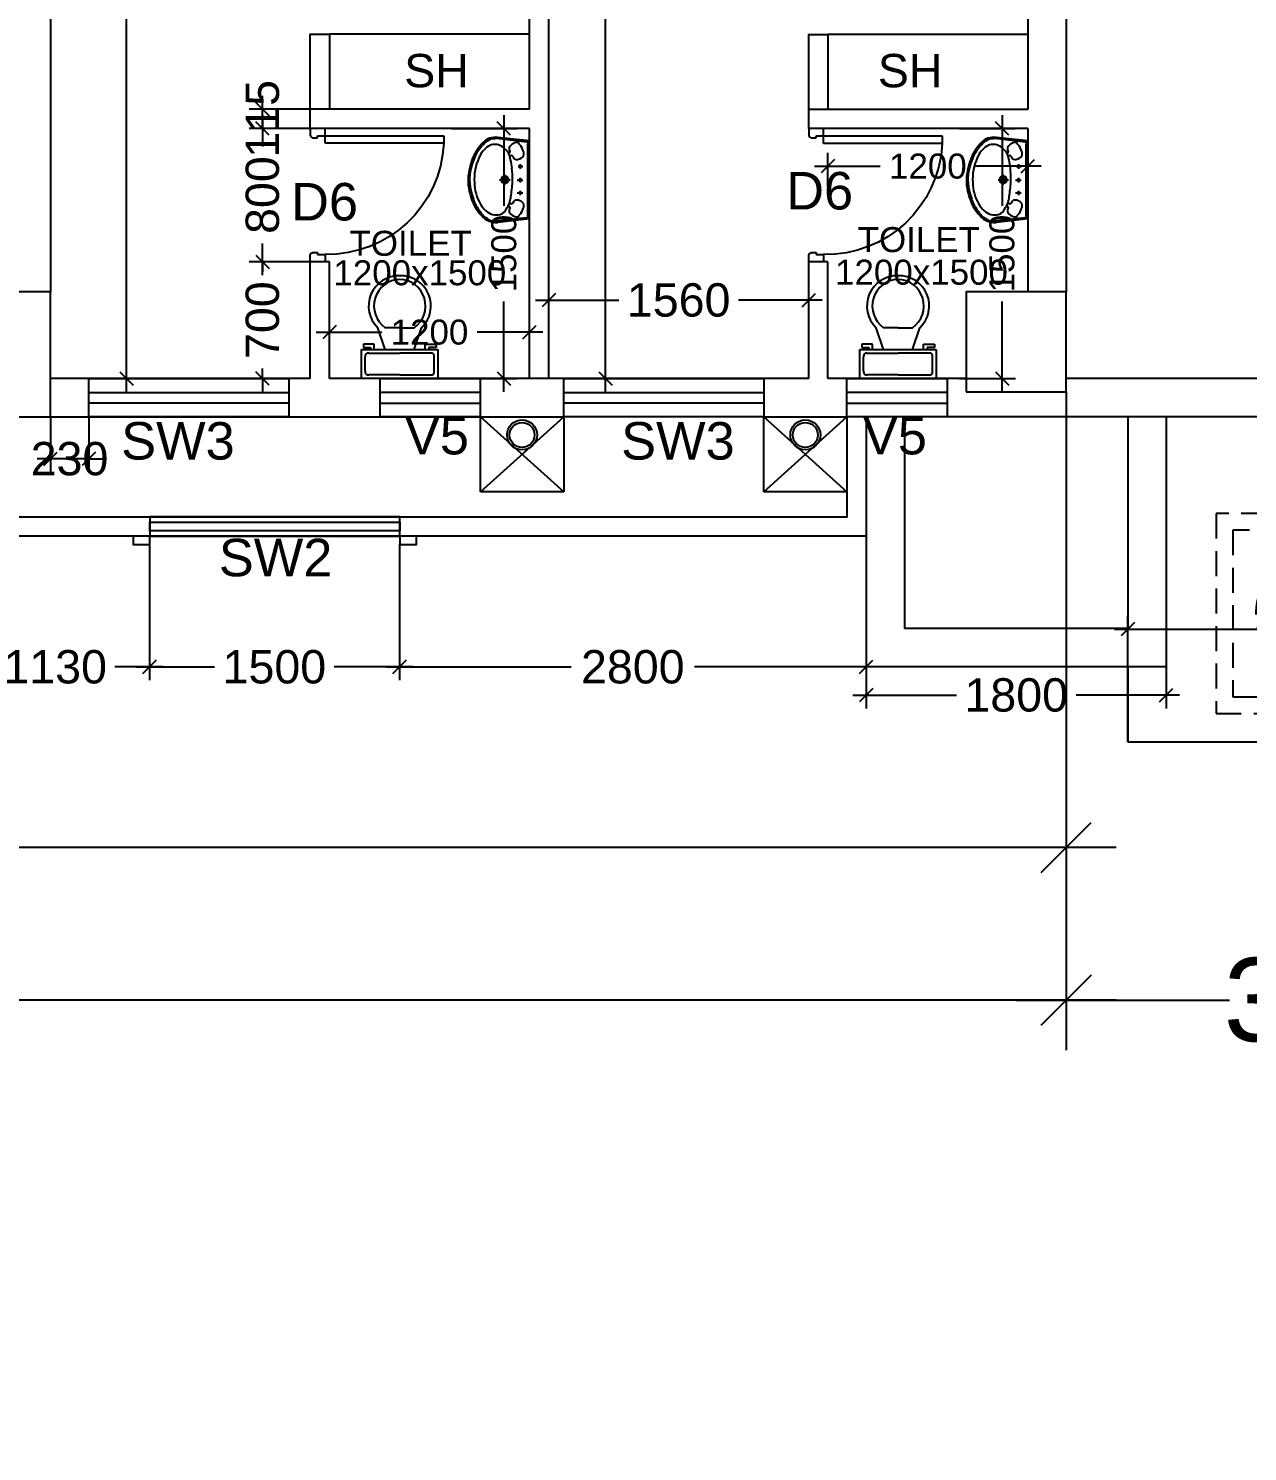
# Model space of a CAD drawing. Extents: x 7897917 to 8423973, y -6487334 to -6173396.
# Drawn here: x 7953609 to 7960922, y -6461081 to -6452543 of the extents above; entities that cross this region are included whole.
import ezdxf
from ezdxf.enums import TextEntityAlignment as Align

# ---------------------------------------------------------------- set-up
doc = ezdxf.new("R2010")
doc.units = 0
doc.header["$LTSCALE"] = 600
doc.header["$MEASUREMENT"] = 0
doc.header["$PDMODE"] = 35
doc.linetypes.add('HIDDEN', pattern=[0.375, 0.25, -0.125])
doc.layers.get('0').update_dxf_attribs({"linetype": 'CONTINUOUS'})
doc.layers.get('Defpoints').update_dxf_attribs({"linetype": 'CONTINUOUS'})
for name, color, linetype in [('chajja', 7, 'CONTINUOUS'), ('DIM', 8, 'CONTINUOUS'), ('DIM-TEXT', 8, 'CONTINUOUS'), ('DOOR', 32, 'CONTINUOUS'), ('Duct', 8, 'CONTINUOUS'), ('Ele Proje.', 7, 'CONTINUOUS'), ('Ele. Proj', 7, 'CONTINUOUS'), ('joinery', 7, 'CONTINUOUS'), ('LA-column', 3, 'CONTINUOUS'), ('PIPE', 140, 'CONTINUOUS'), ('Room Dim', 1, 'CONTINUOUS'), ('Shleves', 7, 'CONTINUOUS'), ('TEXT', 6, 'CONTINUOUS'), ('Toi-Euip', 8, 'CONTINUOUS'), ('toi-fix', 46, 'CONTINUOUS'), ('Walls', 7, 'CONTINUOUS'), ('WIN', 151, 'CONTINUOUS'), ('Working Dim', 5, 'CONTINUOUS')]:
    doc.layers.add(name, color=color, linetype=linetype)
doc.styles.add('ari', font='arial.ttf')
doc.styles.add('ARIAL', font='arial.ttf')
doc.styles.add('RT', font='romant.shx')
doc.styles.get("Standard").update_dxf_attribs({"font": 'romans.shx'})
doc.dimstyles.new('int. dim', dxfattribs={"dimtxt": 450, "dimasz": 80, "dimexe": 80, "dimexo": 0, "dimgap": 70, "dimtad": 0, "dimdec": 0, "dimzin": 12, "dimdsep": 46, "dimtxsty": 'ari', "dimblk": 'OBLIQUE', "dimcen": 2, "dimdle": 80, "dimclrd": 256, "dimclre": 256, "dimclrt": 6, "dimadec": 0, "dimazin": 0, "dimtfac": 1, "dimtdec": 0, "dimtix": 1, "dimtmove": 2, "dimatfit": 3, "dimfxl": 1, "dimtolj": 1, "dimtzin": 0, "dimlwd": -1, "dimlwe": -1, "dimarcsym": 0})
doc.dimstyles.new('STANDARD$0', dxfattribs={"dimscale": 0, "dimtxt": 150, "dimasz": 125, "dimexe": 0.75, "dimexo": 1, "dimgap": 25, "dimtad": 1, "dimdec": 0, "dimdsep": 46, "dimtxsty": 'Standard', "dimblk1": 'DOT', "dimblk2": 'DOT', "dimsah": 1, "dimcen": 2.5, "dimclrd": 1, "dimclre": 1, "dimclrt": 3, "dimadec": 0, "dimazin": 0, "dimtfac": 1, "dimtdec": 0, "dimtmove": 0, "dimatfit": 3, "dimldrblk": 'DOT', "dimfxl": 1, "dimtolj": 1, "dimtzin": 0, "dimarcsym": 0})
doc.dimstyles.new('TEXT', dxfattribs={"dimscale": 0, "dimtxt": 600, "dimasz": 300, "dimexe": 300, "dimexo": 30, "dimgap": 50, "dimtad": 0, "dimdec": 0, "dimzin": 0, "dimdsep": 46, "dimtxsty": 'RT', "dimblk": 'OBLIQUE', "dimcen": 0.09, "dimdle": 300, "dimclrd": 256, "dimclre": 256, "dimclrt": 170, "dimadec": 0, "dimazin": 0, "dimtfac": 1, "dimtdec": 0, "dimtofl": 0, "dimtmove": 2, "dimatfit": 3, "dimfxl": 1, "dimfrac": 2, "dimtolj": 1, "dimtzin": 0, "dimlwd": -1, "dimlwe": -1, "dimarcsym": 0})

# ---------------------------------------------------------------- blocks, each defined once
blk = doc.blocks.new('1000')
at = {"layer": 'DOOR'}
for p, q in [((0, -100), (0, 0)), ((0, 0), (49.7, 0)), ((49.7, 0), (49.7, -2.2)), ((63.2, -49.5), (49.7, -49.5)), ((49.7, -49.5), (49.7, -100)), ((63.2, -13.5), (61, -13.5)), ((63.2, -13.5), (63.2, -49.5)), ((836.8, -13.5), (836.8, -49.5)), ((836.8, -13.5), (839, -13.5)), ((836.8, -49.5), (850.3, -49.5)), ((850.3, 0), (850.3, -2.2)), ((900, 0), (850.3, 0)), ((850.3, -49.5), (850.3, -100)), ((900, -100), (900, 0)), ((49.7, -100), (0, -100)), ((49.7, -100), (49.7, -900.6)), ((100.2, -100), (49.7, -100)), ((100.2, -900.6), (100.2, -100)), ((850.3, -100), (900, -100)), ((49.7, -900.6), (100.2, -900.6))]:
    blk.add_line(p, q, dxfattribs=at)
for centre, major_axis, start_param, end_param in [((49.7, -13.5), (-7.95, 7.95), 3.926991, 5.497787), ((850.3, -13.5), (7.95, 7.95), 0.785398, 2.356194)]:
    blk.add_ellipse(centre, major_axis=major_axis, ratio=1, start_param=start_param, end_param=end_param, dxfattribs=at)
at = {"layer": 'DOOR', "color": 145}
blk.add_ellipse((64.3, -115.3), major_axis=(-519.7, 589.8), ratio=1, start_param=2.464943, end_param=4.009476, dxfattribs=at)
blk = doc.blocks.new('_Oblique')
at = {"color": 0, "linetype": 'ByBlock', "lineweight": -2}
blk.add_line((-0.5, -0.5), (0.5, 0.5), dxfattribs=at)
blk = doc.blocks.new('*D511')
at = {"layer": 'Defpoints', "color": 0, "transparency": 16777216}
for p in [(7958404.2, -6453370.1), (7958404.2, -6453493.7, 13.3), (7959604, -6453532.5, 13.5)]:
    blk.add_point(p, dxfattribs=at)
at = {"layer": 'Working Dim', "transparency": 16777216}
for p, q in [((7958404.2, -6453493.7), (7958404.2, -6453290.1)), ((7959604, -6453532.5), (7959604, -6453290.1)), ((7958324.2, -6453370.1), (7958717.4, -6453370.1)), ((7959684, -6453370.1), (7959290.7, -6453370.1))]:
    blk.add_line(p, q, dxfattribs=at)
at = {"layer": 'Working Dim', "transparency": 16777216, "xscale": 80, "yscale": 80, "zscale": 80, "rotation": 180}
blk.add_blockref('_Oblique', (7958404.2, -6453370.1), dxfattribs=at)
at = {"layer": 'Working Dim', "transparency": 16777216, "xscale": 80, "yscale": 80, "zscale": 80}
blk.add_blockref('_Oblique', (7959604, -6453370.1), dxfattribs=at)
at = {"layer": 'Working Dim', "color": 6, "transparency": 16777216, "insert": (7959004.1, -6453370.1), "char_height": 150, "attachment_point": 5, "style": 'ari'}
blk.add_mtext('\\A1;1200', dxfattribs=at)
blk = doc.blocks.new('*D512')
at = {"layer": 'Defpoints', "color": 0, "transparency": 16777216}
for p in [(7959194.8, -6453144, 13.3), (7959449, -6453144), (7959194.8, -6454643.8, 19.5)]:
    blk.add_point(p, dxfattribs=at)
at = {"layer": 'Working Dim', "transparency": 16777216}
for p, q in [((7959194.8, -6453144), (7959529, -6453144)), ((7959449, -6453064), (7959449, -6453607.3)), ((7959449, -6454723.8), (7959449, -6454180.6)), ((7959194.8, -6454643.8), (7959529, -6454643.8))]:
    blk.add_line(p, q, dxfattribs=at)
at = {"layer": 'Working Dim', "transparency": 16777216, "xscale": 80, "yscale": 80, "zscale": 80}
for p, rotation in [((7959449, -6453144), 90), ((7959449, -6454643.8), 270)]:
    blk.add_blockref('_Oblique', p, dxfattribs=dict(at, rotation=rotation))
at = {"layer": 'Working Dim', "color": 6, "transparency": 16777216, "insert": (7959449, -6453893.9), "char_height": 150, "attachment_point": 5, "rotation": 90, "style": 'ari'}
blk.add_mtext('\\A1;1500', dxfattribs=at)
blk = doc.blocks.new('*D513')
at = {"layer": 'Defpoints', "color": 0, "transparency": 16777216}
for p in [(7956729.5, -6454173.5), (7956729.5, -6454461.3, 13.3), (7958289.2, -6454523.4, 13.3)]:
    blk.add_point(p, dxfattribs=at)
at = {"layer": 'Working Dim', "transparency": 16777216}
for p, q in [((7956729.5, -6454461.3), (7956729.5, -6454093.5)), ((7958289.2, -6454523.4), (7958289.2, -6454093.5)), ((7956649.5, -6454173.5), (7957150.5, -6454173.5)), ((7958369.2, -6454173.5), (7957868.2, -6454173.5))]:
    blk.add_line(p, q, dxfattribs=at)
at = {"layer": 'Working Dim', "transparency": 16777216, "xscale": 80, "yscale": 80, "zscale": 80, "rotation": 180}
blk.add_blockref('_Oblique', (7956729.5, -6454173.5), dxfattribs=at)
at = {"layer": 'Working Dim', "transparency": 16777216, "xscale": 80, "yscale": 80, "zscale": 80}
blk.add_blockref('_Oblique', (7958289.2, -6454173.5), dxfattribs=at)
at = {"layer": 'Working Dim', "color": 6, "transparency": 16777216, "insert": (7957509.3, -6454173.5), "char_height": 200, "attachment_point": 5, "style": 'ari'}
blk.add_mtext('\\A1;1560', dxfattribs=at)
blk = doc.blocks.new('*D514')
at = {"layer": 'Defpoints', "color": 0, "transparency": 16777216}
for p in [(7955414.5, -6454366), (7955414.5, -6454539.2, 13.3), (7956614.5, -6454539.2, 13.3)]:
    blk.add_point(p, dxfattribs=at)
at = {"layer": 'Working Dim', "transparency": 16777216}
for p, q in [((7955414.5, -6454539.2), (7955414.5, -6454286)), ((7956614.5, -6454539.2), (7956614.5, -6454286)), ((7955334.5, -6454366), (7955727.8, -6454366)), ((7956694.5, -6454366), (7956301.1, -6454366))]:
    blk.add_line(p, q, dxfattribs=at)
at = {"layer": 'Working Dim', "transparency": 16777216, "xscale": 80, "yscale": 80, "zscale": 80, "rotation": 180}
blk.add_blockref('_Oblique', (7955414.5, -6454366), dxfattribs=at)
at = {"layer": 'Working Dim', "transparency": 16777216, "xscale": 80, "yscale": 80, "zscale": 80}
blk.add_blockref('_Oblique', (7956614.5, -6454366), dxfattribs=at)
at = {"layer": 'Working Dim', "color": 6, "transparency": 16777216, "insert": (7956014.5, -6454366), "char_height": 150, "attachment_point": 5, "style": 'ari'}
blk.add_mtext('\\A1;1200', dxfattribs=at)
blk = doc.blocks.new('*D515')
at = {"layer": 'Defpoints', "color": 0, "transparency": 16777216}
for p in [(7956145.7, -6453144, 13.3), (7956461, -6453144), (7956188.1, -6454643.9, 5.1)]:
    blk.add_point(p, dxfattribs=at)
at = {"layer": 'Working Dim', "transparency": 16777216}
for p, q in [((7956145.7, -6453144), (7956541, -6453144)), ((7956461, -6453064), (7956461, -6453607.3)), ((7956461, -6454723.9), (7956461, -6454180.6)), ((7956188.1, -6454643.9), (7956541, -6454643.9))]:
    blk.add_line(p, q, dxfattribs=at)
at = {"layer": 'Working Dim', "transparency": 16777216, "xscale": 80, "yscale": 80, "zscale": 80}
for p, rotation in [((7956461, -6453144), 90), ((7956461, -6454643.9), 270)]:
    blk.add_blockref('_Oblique', p, dxfattribs=dict(at, rotation=rotation))
at = {"layer": 'Working Dim', "color": 6, "transparency": 16777216, "insert": (7956461, -6453894), "char_height": 150, "attachment_point": 5, "rotation": 90, "style": 'ari'}
blk.add_mtext('\\A1;1500', dxfattribs=at)
blk = doc.blocks.new('*D518')
at = {"layer": 'Defpoints', "color": 0, "transparency": 16777216}
for p in [(7957404.4, -6449123.8, 13.3), (7957069.6, -6454643.9), (7957404.4, -6454643.9, 13.3)]:
    blk.add_point(p, dxfattribs=at)
at = {"layer": 'Working Dim', "transparency": 16777216}
for p, q in [((7957069.6, -6449043.8), (7957069.6, -6451515.6)), ((7957404.4, -6449123.8), (7956989.6, -6449123.8)), ((7957069.6, -6454723.9), (7957069.6, -6452252.2)), ((7957404.4, -6454643.9), (7956989.6, -6454643.9))]:
    blk.add_line(p, q, dxfattribs=at)
at = {"layer": 'Working Dim', "transparency": 16777216, "xscale": 80, "yscale": 80, "zscale": 80}
for p, rotation in [((7957069.6, -6449123.8), 90), ((7957069.6, -6454643.9), 270)]:
    blk.add_blockref('_Oblique', p, dxfattribs=dict(at, rotation=rotation))
at = {"layer": 'Working Dim', "color": 6, "transparency": 16777216, "insert": (7957069.6, -6451883.9), "char_height": 200, "attachment_point": 5, "rotation": 90, "style": 'ari'}
blk.add_mtext('\\A1;5520', dxfattribs=at)
blk = doc.blocks.new('*D519')
at = {"layer": 'Defpoints', "color": 0, "transparency": 16777216}
for p in [(7954196.4, -6449123.8), (7955038.7, -6449123.8, 13.3), (7954451.6, -6454643.9, 16.1)]:
    blk.add_point(p, dxfattribs=at)
at = {"layer": 'Working Dim', "transparency": 16777216}
for p, q in [((7954196.4, -6449043.8), (7954196.4, -6451515.6)), ((7955038.7, -6449123.8), (7954116.4, -6449123.8)), ((7954196.4, -6454723.9), (7954196.4, -6452252.2)), ((7954451.6, -6454643.9), (7954116.4, -6454643.9))]:
    blk.add_line(p, q, dxfattribs=at)
at = {"layer": 'Working Dim', "transparency": 16777216, "xscale": 80, "yscale": 80, "zscale": 80}
for p, rotation in [((7954196.4, -6449123.8), 90), ((7954196.4, -6454643.9), 270)]:
    blk.add_blockref('_Oblique', p, dxfattribs=dict(at, rotation=rotation))
at = {"layer": 'Working Dim', "color": 6, "transparency": 16777216, "insert": (7954196.4, -6451883.9), "char_height": 200, "attachment_point": 5, "rotation": 90, "style": 'ari'}
blk.add_mtext('\\A1;5520', dxfattribs=at)
blk = doc.blocks.new('*D987')
at = {"layer": 'Defpoints', "color": 0, "transparency": 16777216}
for p in [(7955012.9, -6453943), (7955299.5, -6453943), (7955299.5, -6454643.9)]:
    blk.add_point(p, dxfattribs=at)
at = {"layer": 'Working Dim', "transparency": 16777216}
for p, q in [((7955012.9, -6453943), (7955012.9, -6453863)), ((7955299.5, -6453943), (7954932.9, -6453943)), ((7955012.9, -6453943), (7955012.9, -6454003.7)), ((7955012.9, -6454643.9), (7955012.9, -6454583.2)), ((7955299.5, -6454643.9), (7954932.9, -6454643.9)), ((7955012.9, -6454643.9), (7955012.9, -6454723.9))]:
    blk.add_line(p, q, dxfattribs=at)
at = {"layer": 'Working Dim', "transparency": 16777216, "xscale": 80, "yscale": 80, "zscale": 80}
for p, rotation in [((7955012.9, -6453943), 270), ((7955012.9, -6454643.9), 90)]:
    blk.add_blockref('_Oblique', p, dxfattribs=dict(at, rotation=rotation))
at = {"layer": 'Working Dim', "color": 6, "transparency": 16777216, "insert": (7955012.9, -6454293.4), "char_height": 200, "attachment_point": 5, "rotation": 90, "style": 'ari'}
blk.add_mtext('\\A1;700', dxfattribs=at)
blk = doc.blocks.new('*D988')
at = {"layer": 'Defpoints', "color": 0, "transparency": 16777216}
for p in [(7955012.9, -6453143), (7955299.5, -6453143), (7955299.5, -6453943)]:
    blk.add_point(p, dxfattribs=at)
at = {"layer": 'Working Dim', "transparency": 16777216}
for p, q in [((7955299.5, -6453143), (7954932.9, -6453143)), ((7955012.9, -6453063), (7955012.9, -6453252.3)), ((7955012.9, -6454023), (7955012.9, -6453833.7)), ((7955299.5, -6453943), (7954932.9, -6453943))]:
    blk.add_line(p, q, dxfattribs=at)
at = {"layer": 'Working Dim', "transparency": 16777216, "xscale": 80, "yscale": 80, "zscale": 80}
for p, rotation in [((7955012.9, -6453143), 90), ((7955012.9, -6453943), 270)]:
    blk.add_blockref('_Oblique', p, dxfattribs=dict(at, rotation=rotation))
at = {"layer": 'Working Dim', "color": 6, "transparency": 16777216, "insert": (7955012.9, -6453543), "char_height": 200, "attachment_point": 5, "rotation": 90, "style": 'ari'}
blk.add_mtext('\\A1;800', dxfattribs=at)
blk = doc.blocks.new('*D989')
at = {"layer": 'Defpoints', "color": 0, "transparency": 16777216}
for p in [(7955012.9, -6453028), (7955299.5, -6453028), (7955299.5, -6453143)]:
    blk.add_point(p, dxfattribs=at)
at = {"layer": 'Working Dim', "transparency": 16777216}
for p, q in [((7955012.9, -6453028), (7955012.9, -6452948)), ((7955299.5, -6453028), (7954932.9, -6453028)), ((7955012.9, -6453143), (7955012.9, -6453028)), ((7955299.5, -6453143), (7954932.9, -6453143)), ((7955012.9, -6453143), (7955012.9, -6453223))]:
    blk.add_line(p, q, dxfattribs=at)
at = {"layer": 'Working Dim', "transparency": 16777216, "xscale": 80, "yscale": 80, "zscale": 80}
for p, rotation in [((7955012.9, -6453028), 270), ((7955012.9, -6453143), 90)]:
    blk.add_blockref('_Oblique', p, dxfattribs=dict(at, rotation=rotation))
at = {"layer": 'Working Dim', "color": 6, "transparency": 16777216, "insert": (7955012.9, -6453085.5), "char_height": 200, "attachment_point": 5, "rotation": 90, "style": 'ari'}
blk.add_mtext('\\A1;115', dxfattribs=at)
blk = doc.blocks.new('A$C70ED7303')
at = {"layer": 'toi-fix', "color": 8}
for p, q in [((0, 0), (229, 0)), ((229, 0), (229, -174.4)), ((-229, 0), (0, 0)), ((-229, -174.4), (-229, 0)), ((-207.2, -43.6), (-207.2, -130.8)), ((0, -21.8), (-185.4, -21.8)), ((0, -21.8), (185.4, -21.8)), ((207.2, -43.6), (207.2, -130.8)), ((-185.4, -152.6), (0, -152.6)), ((185.4, -152.6), (0, -152.6)), ((229, -174.4), (-229, -174.4)), ((-218.1, -207.2), (-218.1, -185.4)), ((-218.1, -185.4), (-174.4, -185.4)), ((-152.6, -207.2), (-218.1, -207.2)), ((-174.4, -185.4), (-174.4, -174.4)), ((-152.6, -174.4), (-152.6, -207.2)), ((-87.2, -174.4), (-130.8, -305.3)), ((87.2, -174.4), (130.8, -305.3)), ((152.6, -174.4), (152.6, -207.2)), ((152.6, -207.2), (218.1, -207.2)), ((174.4, -185.4), (174.4, -174.4)), ((218.1, -185.4), (174.4, -185.4)), ((218.1, -207.2), (218.1, -185.4)), ((0, -305.3), (-87.2, -305.3)), ((0, -305.3), (87.2, -305.3))]:
    blk.add_line(p, q, dxfattribs=at)
for centre, major_axis, start_param, end_param in [((-188.1, -40.9), (13.6, -13.6), 2.214297, 4.068888), ((188.1, -40.9), (13.6, -13.6), 0.643501, 2.498091), ((-188.1, -133.6), (-13.6, -13.6), 5.35589, 7.21048), ((188.1, -133.6), (-13.6, -13.6), 0.643501, 2.498091), ((-6.6, -436.2), (-127.6, -127.6), 4.686239, 7.105146), ((4.7, -435.5), (-112.7, -112.7), 4.541602, 7.039318), ((6.6, -436.2), (55.8, -171.6), -0.351019, 2.067888), ((-4.7, -435.5), (-112.7, -112.7), 0.814663, 3.31238)]:
    blk.add_ellipse(centre, major_axis=major_axis, ratio=1, start_param=start_param, end_param=end_param, dxfattribs=at)
blk = doc.blocks.new('A$C5FEC0201')
at = {"layer": 'Toi-Euip'}
for p, q in [((0, 473.4), (184.7, 494.1)), ((0, 465.4), (191.4, 486.9)), ((0, 473.4), (0, 20.9)), ((9.6, 458.3), (9.6, 40.4)), ((54.4, 310.5), (54.4, 336.7)), ((71.9, 322.5), (39.4, 322.5)), ((54.4, 235.7), (54.4, 261.9)), ((143.3, 276.5), (143.3, 216.2)), ((71.9, 247.8), (39.4, 247.8)), ((66.7, 168.5), (39.4, 168.5)), ((54.4, 156.4), (54.4, 182.7)), ((173.4, 246.3), (112, 246.3)), ((0, 28.9), (191.4, 7.5)), ((0, 20.9), (184.7, 0.2))]:
    blk.add_line(p, q, dxfattribs=at)
for centre, radius in [((54.4, 322.5), 6.43), ((54.4, 247.8), 6.43), ((143.3, 246.3), 21.6), ((143.3, 246.3), 15.5), ((143.3, 246.3), 10.9), ((54.4, 168.5), 6.43)]:
    blk.add_circle(centre, radius, dxfattribs=at)
for centre, radius, start, end in [((-14.6, 453.5), 24.7, 11.14513, 53.7785), ((155, 371.1), 126.1, 140.59825, 160.41359), ((76, 441.8), 20.7, 62.49081, 153.19095), ((67.6, 406.2), 56.9, 34.96691, 71.64959), ((120.5, 410.1), 8.6, 136.04031, 216.10739), ((100.5, 427.5), 17.9, 320.46419, 39.5358), ((202.8, 375.4), 80.1, 113.69295, 156.38132), ((191.3, 356.4), 94.7, 75.58544, 102.65463), ((194.8, 411.5), 83.2, 73.23918, 96.99591), ((198.4, 409.1), 78.1, 56.79114, 95.14021), ((173.3, 329.2), 126, 27.7975, 70.69461), ((197.4, 387.4), 106, 42.34, 78.55208), ((181.9, 366.5), 123.1, 31.84149, 61.21457), ((66.3, 262.6), 287, 13.68007, 43.11994), ((134.7, 300.9), 200.3, 16.98939, 40.68541), ((66.2, 397.4), 34, 151.91921, 201.35614), ((74.8, 413.3), 49.2, 215.0585, 257.19296), ((72.7, 395.9), 31.9, 253.96544, 299.92088), ((114.3, 360.7), 26.8, 118.27151, 163.61398), ((898.2, 212.6), 800.7, 171.22276, 177.52001), ((106.8, 377.5), 8.55, 353.15264, 127.30389), ((273.3, 323.1), 166.8, 149.59023, 175.97193), ((121.5, 408.7), 8.72, 204.51045, 300.32874), ((72.7, 260.2), 247.5, 0.51874, 31.0564), ((45.2, 246.8), 302.7, 336.19508, 21.84971), ((23.3, 242.5), 297.5, 335.41071, 3.84539), ((82.7, 251), 274.2, 347.13905, 16.85156), ((830.4, 250.4), 732.1, 180.24313, 185.54823), ((397.3, 201.4), 296.4, 184.2321, 193.82674), ((59.7, 235.8), 293.9, 316.38455, 351.02297), ((66.2, 94.9), 34, 158.64386, 208.08079), ((74.8, 79), 49.2, 102.80704, 144.9415), ((72.7, 96.3), 31.9, 60.07912, 106.03456), ((114.3, 131.5), 26.8, 196.38602, 241.72849), ((106.5, 113.4), 7.39, 228.29837, 348.68026), ((218.2, 145.9), 109.8, 188.02022, 245.02213), ((120.5, 82.1), 8.6, 143.89261, 223.95969), ((120.7, 84.3), 7.73, 75.15228, 157.93068), ((164.1, 170.3), 139.7, 301.86033, 338.31323), ((67.5, 229.2), 275.4, 316.21733, 337.66735), ((-16.1, 41), 25.7, 308.74871, 358.57964), ((155, 121.1), 126.1, 199.58641, 219.40175), ((76, 50.4), 20.7, 206.80905, 297.50919), ((67.6, 86), 56.9, 288.35041, 325.03309), ((100.5, 64.8), 17.9, 320.4642, 39.53581), ((199.8, 111.6), 70.9, 246.77794, 302.40806), ((197.9, 98.8), 99.5, 262.39424, 318.61688), ((196, 101.8), 94.4, 267.2238, 318.08952)]:
    blk.add_arc(centre, radius, start, end, dxfattribs=at)
blk = doc.blocks.new('*D1319')
at = {"layer": 'Defpoints', "color": 0, "linetype": 'Continuous', "transparency": 16777216}
for p in [(7959834, -6454723.9, -11.9), (7918774, -6454873.9, -14.1), (7959834, -6457457.8)]:
    blk.add_point(p, dxfattribs=at)
at = {"layer": 'DIM-TEXT', "transparency": 16777216}
for p, q in [((7959834, -6454723.9), (7959834, -6457757.8)), ((7918774, -6454873.9), (7918774, -6457757.8)), ((7918474, -6457457.8), (7932858.8, -6457457.8)), ((7960134, -6457457.8), (7945749.2, -6457457.8))]:
    blk.add_line(p, q, dxfattribs=at)
at = {"layer": 'DIM-TEXT', "linetype": 'Continuous', "transparency": 16777216, "xscale": 300, "yscale": 300, "zscale": 300, "rotation": 180}
blk.add_blockref('_Oblique', (7918774, -6457457.8), dxfattribs=at)
at = {"layer": 'DIM-TEXT', "linetype": 'Continuous', "transparency": 16777216, "xscale": 300, "yscale": 300, "zscale": 300}
blk.add_blockref('_Oblique', (7959834, -6457457.8), dxfattribs=at)
at = {"layer": 'DIM-TEXT', "color": 170, "linetype": 'Continuous', "transparency": 16777216, "insert": (7939304, -6457457.8), "char_height": 750, "attachment_point": 5, "style": 'ari'}
blk.add_mtext("\\A1;{\\H1.067x;O.T.COMPLEX ( 6 OT 's )}", dxfattribs=at)
blk = doc.blocks.new('*D1320')
at = {"layer": 'Defpoints', "color": 0, "transparency": 16777216}
for p in [(7959834, -6454723.9, 5.1), (7918773.8, -6454873.9), (7918773.8, -6458373.3)]:
    blk.add_point(p, dxfattribs=at)
at = {"layer": 'Ele. Proj', "color": 8, "transparency": 16777216}
for p, q in [((7959834, -6454723.9), (7959834, -6458673.3)), ((7918773.8, -6454873.9), (7918773.8, -6458673.3)), ((7918473.8, -6458373.3), (7937596, -6458373.3)), ((7960134, -6458373.3), (7941011.9, -6458373.3))]:
    blk.add_line(p, q, dxfattribs=at)
at = {"layer": 'Ele. Proj', "color": 8, "transparency": 16777216, "xscale": 300, "yscale": 300, "zscale": 300, "rotation": 180}
blk.add_blockref('_Oblique', (7918773.8, -6458373.3), dxfattribs=at)
at = {"layer": 'Ele. Proj', "color": 8, "transparency": 16777216, "xscale": 300, "yscale": 300, "zscale": 300}
blk.add_blockref('_Oblique', (7959834, -6458373.3), dxfattribs=at)
at = {"layer": 'Ele. Proj', "color": 7, "transparency": 16777216, "insert": (7939303.9, -6458373.3), "char_height": 750, "attachment_point": 5, "style": 'ari'}
blk.add_mtext('\\A1;41.06m', dxfattribs=at)
blk = doc.blocks.new('*D1321')
at = {"layer": 'Defpoints', "color": 0, "transparency": 16777216}
for p in [(7959834.1, -6456520, -32), (7963664, -6456871, -7.6), (7963664, -6458373.3)]:
    blk.add_point(p, dxfattribs=at)
at = {"layer": 'DIM', "color": 8, "transparency": 16777216}
for p, q in [((7959834.1, -6456520), (7959834.1, -6458673.3)), ((7963664, -6456871), (7963664, -6458673.3)), ((7959534.1, -6458373.3), (7960814.6, -6458373.3)), ((7963964, -6458373.3), (7962683.6, -6458373.3))]:
    blk.add_line(p, q, dxfattribs=at)
at = {"layer": 'DIM', "color": 8, "transparency": 16777216, "xscale": 300, "yscale": 300, "zscale": 300, "rotation": 180}
blk.add_blockref('_Oblique', (7959834.1, -6458373.3), dxfattribs=at)
at = {"layer": 'DIM', "color": 8, "transparency": 16777216, "xscale": 300, "yscale": 300, "zscale": 300}
blk.add_blockref('_Oblique', (7963664, -6458373.3), dxfattribs=at)
at = {"layer": 'DIM', "color": 7, "transparency": 16777216, "insert": (7961749.1, -6458373.3), "char_height": 500, "attachment_point": 5, "style": 'ari'}
blk.add_mtext('\\A1;3.83m', dxfattribs=at)
blk = doc.blocks.new('*D1329')
at = {"layer": 'Defpoints', "color": 0, "transparency": 16777216}
for p in [(7953740, -6454873.9, 2.3), (7953970, -6454873.9), (7953740, -6455125.5)]:
    blk.add_point(p, dxfattribs=at)
at = {"layer": 'Working Dim', "transparency": 16777216}
for p, q in [((7953740, -6454873.9), (7953740, -6455205.5)), ((7953970, -6454873.9), (7953970, -6455205.5)), ((7953740, -6455125.5), (7953660, -6455125.5)), ((7953970, -6455125.5), (7953740, -6455125.5)), ((7953970, -6455125.5), (7954050, -6455125.5))]:
    blk.add_line(p, q, dxfattribs=at)
at = {"layer": 'Working Dim', "transparency": 16777216, "xscale": 80, "yscale": 80, "zscale": 80}
blk.add_blockref('_Oblique', (7953740, -6455125.5), dxfattribs=at)
at = {"layer": 'Working Dim', "transparency": 16777216, "xscale": 80, "yscale": 80, "zscale": 80, "rotation": 180}
blk.add_blockref('_Oblique', (7953970, -6455125.5), dxfattribs=at)
at = {"layer": 'Working Dim', "color": 6, "transparency": 16777216, "insert": (7953855, -6455125.5), "char_height": 200, "attachment_point": 5, "style": 'ari'}
blk.add_mtext('\\A1;230', dxfattribs=at)
blk = doc.blocks.new('A$C760F7CC1')
at = {"layer": 'Working Dim', "color": 8, "linetype": 'HIDDEN'}
for points in [[(0, 1200), (0, 0), (1200, 0), (1200, 1200)], [(100, 1100), (100, 100), (1100, 100), (1100, 1100)]]:
    blk.add_lwpolyline(points, close=True, dxfattribs=at)
blk.add_circle((600, 600), 360, dxfattribs=at)
at = {"layer": 'Working Dim', "color": 3, "linetype": 'Continuous'}
blk.add_circle((600, 600), 300, dxfattribs=at)
blk = doc.blocks.new('*D1336')
at = {"layer": 'Defpoints', "color": 0, "transparency": 16777216}
for p in [(7997384.1, -6456146.9), (7960203.9, -6456823.7, -23.6), (7997384.1, -6456823.7, -23.6)]:
    blk.add_point(p, dxfattribs=at)
at = {"layer": 'Working Dim', "transparency": 16777216}
for p, q in [((7960203.9, -6456823.7), (7960203.9, -6456066.9)), ((7997384.1, -6456823.7), (7997384.1, -6456066.9)), ((7960123.9, -6456146.9), (7978348.1, -6456146.9)), ((7997464.1, -6456146.9), (7979240, -6456146.9))]:
    blk.add_line(p, q, dxfattribs=at)
at = {"layer": 'Working Dim', "transparency": 16777216, "xscale": 80, "yscale": 80, "zscale": 80, "rotation": 180}
blk.add_blockref('_Oblique', (7960203.9, -6456146.9), dxfattribs=at)
at = {"layer": 'Working Dim', "transparency": 16777216, "xscale": 80, "yscale": 80, "zscale": 80}
blk.add_blockref('_Oblique', (7997384.1, -6456146.9), dxfattribs=at)
at = {"layer": 'Working Dim', "color": 6, "transparency": 16777216, "insert": (7978794, -6456146.9), "char_height": 200, "attachment_point": 5, "style": 'ari'}
blk.add_mtext('\\A1;37180', dxfattribs=at)
blk = doc.blocks.new('*D1337')
at = {"layer": 'Defpoints', "color": 0, "transparency": 16777216}
for p in [(7958634.3, -6456373.9, -9.7), (7960434.2, -6456373.9, -18.9), (7958634.3, -6456543.2)]:
    blk.add_point(p, dxfattribs=at)
at = {"layer": 'Working Dim', "transparency": 16777216}
for p, q in [((7958634.3, -6456373.9), (7958634.3, -6456623.2)), ((7960434.2, -6456373.9), (7960434.2, -6456623.2)), ((7958554.3, -6456543.2), (7959175.3, -6456543.2)), ((7960514.2, -6456543.2), (7959893.1, -6456543.2))]:
    blk.add_line(p, q, dxfattribs=at)
at = {"layer": 'Working Dim', "transparency": 16777216, "xscale": 80, "yscale": 80, "zscale": 80, "rotation": 180}
blk.add_blockref('_Oblique', (7958634.3, -6456543.2), dxfattribs=at)
at = {"layer": 'Working Dim', "transparency": 16777216, "xscale": 80, "yscale": 80, "zscale": 80}
blk.add_blockref('_Oblique', (7960434.2, -6456543.2), dxfattribs=at)
at = {"layer": 'Working Dim', "color": 6, "transparency": 16777216, "insert": (7959534.2, -6456543.2), "char_height": 200, "attachment_point": 5, "style": 'ari'}
blk.add_mtext('\\A1;1800', dxfattribs=at)
blk = doc.blocks.new('*D1338')
at = {"layer": 'Defpoints', "color": 0, "transparency": 16777216}
for p in [(7955834, -6455638.8, 32.3), (7955834, -6456374.3), (7958634.3, -6456373.9, -9.7)]:
    blk.add_point(p, dxfattribs=at)
at = {"layer": 'Working Dim', "transparency": 16777216}
for p, q in [((7955834, -6455638.8), (7955834, -6456454.3)), ((7955754, -6456374.3), (7956864.1, -6456374.3)), ((7958714.3, -6456374.3), (7957604.1, -6456374.3)), ((7958634.3, -6456373.9), (7958634.3, -6456454.3))]:
    blk.add_line(p, q, dxfattribs=at)
at = {"layer": 'Working Dim', "transparency": 16777216, "xscale": 80, "yscale": 80, "zscale": 80, "rotation": 180}
blk.add_blockref('_Oblique', (7955834, -6456374.3), dxfattribs=at)
at = {"layer": 'Working Dim', "transparency": 16777216, "xscale": 80, "yscale": 80, "zscale": 80}
blk.add_blockref('_Oblique', (7958634.3, -6456374.3), dxfattribs=at)
at = {"layer": 'Working Dim', "color": 6, "transparency": 16777216, "insert": (7957234.1, -6456374.3), "char_height": 200, "attachment_point": 5, "style": 'ari'}
blk.add_mtext('\\A1;2800', dxfattribs=at)
blk = doc.blocks.new('*D1339')
at = {"layer": 'Defpoints', "color": 0, "transparency": 16777216}
for p in [(7954334, -6455638.8, 32.3), (7955834, -6455638.8, 32.3), (7954334, -6456374.3)]:
    blk.add_point(p, dxfattribs=at)
at = {"layer": 'Working Dim', "transparency": 16777216}
for p, q in [((7954334, -6455638.8), (7954334, -6456454.3)), ((7955834, -6455638.8), (7955834, -6456454.3)), ((7954254, -6456374.3), (7954725.1, -6456374.3)), ((7955914, -6456374.3), (7955442.9, -6456374.3))]:
    blk.add_line(p, q, dxfattribs=at)
at = {"layer": 'Working Dim', "transparency": 16777216, "xscale": 80, "yscale": 80, "zscale": 80, "rotation": 180}
blk.add_blockref('_Oblique', (7954334, -6456374.3), dxfattribs=at)
at = {"layer": 'Working Dim', "transparency": 16777216, "xscale": 80, "yscale": 80, "zscale": 80}
blk.add_blockref('_Oblique', (7955834, -6456374.3), dxfattribs=at)
at = {"layer": 'Working Dim', "color": 6, "transparency": 16777216, "insert": (7955084, -6456374.3), "char_height": 200, "attachment_point": 5, "style": 'ari'}
blk.add_mtext('\\A1;1500', dxfattribs=at)
blk = doc.blocks.new('*D1340')
at = {"layer": 'Defpoints', "color": 0, "transparency": 16777216}
for p in [(7953203.8, -6455638.8, 32.3), (7954334, -6455638.8, 32.3), (7953203.8, -6456374.3)]:
    blk.add_point(p, dxfattribs=at)
at = {"layer": 'Working Dim', "transparency": 16777216}
for p, q in [((7953203.8, -6455638.8), (7953203.8, -6456454.3)), ((7954334, -6455638.8), (7954334, -6456454.3)), ((7953123.8, -6456374.3), (7953410, -6456374.3)), ((7954414, -6456374.3), (7954127.8, -6456374.3))]:
    blk.add_line(p, q, dxfattribs=at)
at = {"layer": 'Working Dim', "transparency": 16777216, "xscale": 80, "yscale": 80, "zscale": 80, "rotation": 180}
blk.add_blockref('_Oblique', (7953203.8, -6456374.3), dxfattribs=at)
at = {"layer": 'Working Dim', "transparency": 16777216, "xscale": 80, "yscale": 80, "zscale": 80}
blk.add_blockref('_Oblique', (7954334, -6456374.3), dxfattribs=at)
at = {"layer": 'Working Dim', "color": 6, "transparency": 16777216, "insert": (7953768.9, -6456374.3), "char_height": 200, "attachment_point": 5, "style": 'ari'}
blk.add_mtext('\\A1;1130', dxfattribs=at)
blk = doc.blocks.new('*D1485')
at = {"layer": 'Defpoints', "color": 0, "linetype": 'Continuous', "transparency": 16777216}
for p in [(7959833.7, -6454723.9, -11.9), (7918773.6, -6454873.9, -14.1), (7959833.7, -6457457.8)]:
    blk.add_point(p, dxfattribs=at)
at = {"layer": 'DIM-TEXT', "transparency": 16777216}
for p, q in [((7959833.7, -6454723.9), (7959833.7, -6457757.8)), ((7918773.6, -6454873.9), (7918773.6, -6457757.8)), ((7918473.6, -6457457.8), (7932858.5, -6457457.8)), ((7960133.7, -6457457.8), (7945748.8, -6457457.8))]:
    blk.add_line(p, q, dxfattribs=at)
at = {"layer": 'DIM-TEXT', "linetype": 'Continuous', "transparency": 16777216, "xscale": 300, "yscale": 300, "zscale": 300, "rotation": 180}
blk.add_blockref('_Oblique', (7918773.6, -6457457.8), dxfattribs=at)
at = {"layer": 'DIM-TEXT', "linetype": 'Continuous', "transparency": 16777216, "xscale": 300, "yscale": 300, "zscale": 300}
blk.add_blockref('_Oblique', (7959833.7, -6457457.8), dxfattribs=at)
at = {"layer": 'DIM-TEXT', "color": 170, "linetype": 'Continuous', "transparency": 16777216, "insert": (7939303.7, -6457457.8), "char_height": 750, "attachment_point": 5, "style": 'ari'}
blk.add_mtext("\\A1;{\\H1.067x;O.T.COMPLEX ( 6 OT 's )}", dxfattribs=at)

msp = doc.modelspace()

# ---------------------------------------------------------------- linework, layer by layer
at = {"layer": 'chajja', "color": 6, "linetype": 'Continuous'}
for p, q in [((7960203.96, -6456373.679, -50.148), (7960203.96, -6456823.679, -50.148)), ((7960203.937, -6456823.679, -50.148), (7997384.136, -6456823.679, -50.148))]:
    msp.add_line(p, q, dxfattribs=at)
at = {"layer": 'Duct'}
for p, q in [((7956319.868, -6454873.898, -2.283), (7956819.457, -6455323.624, -2.283)), ((7956319.868, -6455323.5, -2.283), (7956819.457, -6454873.916, -2.283)), ((7958019.457, -6454873.916, -2.283), (7958519.046, -6455323.643, -2.283)), ((7958019.457, -6455323.518, -2.283), (7958519.046, -6454873.935, -2.283))]:
    msp.add_line(p, q, dxfattribs=at)
at = {"layer": 'Duct', "color": 10, "linetype": 'HIDDEN', "ltscale": 600, "elevation": -2.283}
for points in [[(7956319.868, -6454873.897), (7956819.457, -6454873.897), (7956819.457, -6455323.624), (7956319.868, -6455323.624)], [(7958019.457, -6454873.916), (7958519.046, -6454873.916), (7958519.046, -6455323.643), (7958019.457, -6455323.643)]]:
    msp.add_lwpolyline(points, close=True, dxfattribs=at)
at = {"layer": 'Ele Proje.', "elevation": 3.396}
for points in [[(7954236.974, -6455588.798), (7954236.974, -6455638.798), (7954336.974, -6455638.798), (7954336.974, -6455588.798)], [(7955836.974, -6455588.798), (7955836.974, -6455638.798), (7955936.974, -6455638.798), (7955936.974, -6455588.798)]]:
    msp.add_lwpolyline(points, dxfattribs=at)
at = {"layer": 'Ele. Proj', "color": 1}
for p, q in [((7958634.254, -6454873.922, -38.572), (7958634.254, -6456373.886, -38.572)), ((7958634.254, -6454873.974, -38.572), (7958634.254, -6455588.666, -38.572)), ((7958864.254, -6454873.922, -38.572), (7958864.254, -6456143.886, -38.572)), ((7960204.166, -6454873.922, -76.614), (7960204.166, -6456143.886, -76.614)), ((7960434.166, -6454872.878, -76.614), (7960434.166, -6456373.886, -76.614)), ((7958634.254, -6455588.666, -38.572), (7950876.282, -6455588.783, -38.572)), ((7960204.166, -6456143.886, -47.739), (7958864.254, -6456143.886, -47.739)), ((7960434.166, -6456373.886, -47.739), (7958634.254, -6456373.886, -47.739))]:
    msp.add_line(p, q, dxfattribs=at)
at = {"layer": 'Ele. Proj', "color": 1, "elevation": -19.584}
msp.add_lwpolyline([(7950991.282, -6455473.783), (7958519.254, -6455473.666), (7958519.254, -6454873.974)], dxfattribs=at)
at = {"layer": 'LA-column', "color": 2, "elevation": 5.131, "flags": 128}
for points in [[(7952990.046, -6454873.934), (7953740.046, -6454873.934), (7953740.046, -6454123.934), (7952990.046, -6454123.934)], [(7959234.046, -6454723.934), (7959834.046, -6454723.934), (7959834.046, -6454123.934), (7959234.046, -6454123.934)]]:
    msp.add_lwpolyline(points, close=True, dxfattribs=at)
at = {"layer": 'PIPE', "color": 2}
for centre, radius in [((7956569.662, -6454982.045, -2.283), 90), ((7956569.662, -6454982.045, -2.283), 75), ((7958269.252, -6454982.064, -2.283), 90), ((7958269.252, -6454982.064, -2.283), 75)]:
    msp.add_circle(centre, radius, dxfattribs=at)
at = {"layer": 'Walls', "linetype": 'Continuous'}
for p, q in [((7959603.962, -6447558.886), (7959603.962, -6453028.995)), ((7959833.957, -6447558.886), (7959833.957, -6454123.948)), ((7953739.952, -6449123.809), (7953739.953, -6454124.83)), ((7956729.457, -6454643.916), (7956729.457, -6449123.809)), ((7956614.457, -6453027.995), (7956614.457, -6452213.008)), ((7956614.457, -6453027.995), (7955299.457, -6453027.995)), ((7955299.457, -6453142.995), (7955299.457, -6453027.995)), ((7959603.962, -6453028.995), (7958289.212, -6453028.995)), ((7958289.212, -6453143.995), (7958289.212, -6453028.995)), ((7956614.457, -6453142.995), (7955299.457, -6453142.995)), ((7956614.457, -6454643.916), (7956614.457, -6453142.995)), ((7959603.962, -6453143.995), (7958289.212, -6453143.995)), ((7959603.962, -6453143.995), (7959603.962, -6454123.948)), ((7955414.457, -6453942.995), (7955299.457, -6453942.995)), ((7955299.457, -6454643.916), (7955299.457, -6453942.995)), ((7955414.457, -6454643.935), (7955414.457, -6453942.995)), ((7958404.212, -6453943.995), (7958289.212, -6453943.995)), ((7958289.212, -6454643.916), (7958289.212, -6453943.995)), ((7958404.212, -6454643.935), (7958404.212, -6453943.995))]:
    msp.add_line(p, q, dxfattribs=at)
at = {"layer": 'Walls', "color": 8, "linetype": 'Continuous'}
for p, q in [((7956614.457, -6452577.995), (7955414.457, -6452577.995)), ((7959603.962, -6452578.995), (7958404.212, -6452578.995))]:
    msp.add_line(p, q, dxfattribs=at)
at = {"layer": 'Walls'}
for p, q in [((7955299.457, -6454643.916, -2.283), (7953740.046, -6454643.916, -2.283)), ((7958289.212, -6454643.916, -2.283), (7955414.457, -6454643.916, -2.283)), ((7959234.046, -6454643.916), (7958404.212, -6454643.916)), ((7959234.046, -6454643.916, -2.283), (7958404.212, -6454643.916, -2.283)), ((7959834.046, -6454641.666, -4.183), (7963664.043, -6454641.666, -26.593)), ((7953740.138, -6454873.916), (7956319.889, -6454873.916)), ((7959119.046, -6454871.666), (7963664.043, -6454871.666, -26.593))]:
    msp.add_line(p, q, dxfattribs=at)
at = {"layer": 'Walls', "linetype": 'Continuous'}
for points in [[(7955299.457, -6453027.995), (7955299.457, -6452577.995), (7955414.457, -6452577.995), (7955414.457, -6453027.995)], [(7958289.212, -6453028.995), (7958289.212, -6452578.995), (7958404.212, -6452578.995), (7958404.212, -6453028.995)]]:
    msp.add_lwpolyline(points, dxfattribs=at)
at = {"layer": 'WIN', "linetype": 'Continuous'}
for points in [[(7955170.046, -6454873.916), (7953970.046, -6454873.916), (7953970.046, -6454643.916), (7955170.046, -6454643.916)], [(7959119.046, -6454873.935), (7958519.046, -6454873.935), (7958519.046, -6454643.935), (7959119.046, -6454643.935)], [(7955170.046, -6454791.133), (7953970.046, -6454791.133), (7953970.046, -6454726.7), (7955170.046, -6454726.7)], [(7959119.046, -6454792.594), (7958519.046, -6454792.594), (7958519.046, -6454725.276), (7959119.046, -6454725.276)]]:
    msp.add_lwpolyline(points, close=True, dxfattribs=at)
for points, elevation in [([(7956319.461, -6454873.935), (7955719.461, -6454873.935), (7955719.461, -6454643.935), (7956319.461, -6454643.935)], -2.283), ([(7958019.457, -6454873.916), (7956819.457, -6454873.916), (7956819.457, -6454643.916), (7958019.457, -6454643.916)], -2.283), ([(7956319.461, -6454792.594), (7955719.461, -6454792.594), (7955719.461, -6454725.276), (7956319.461, -6454725.276)], -2.283), ([(7958019.457, -6454791.133), (7956819.457, -6454791.133), (7956819.457, -6454726.7), (7958019.457, -6454726.7)], -2.283), ([(7954336.974, -6455588.784), (7955836.974, -6455588.784), (7955836.974, -6455473.784), (7954336.974, -6455473.784)], 3.396), ([(7954336.974, -6455506.001), (7955836.974, -6455506.001), (7955836.974, -6455556.568), (7954336.974, -6455556.568)], 3.396)]:
    msp.add_lwpolyline(points, close=True, dxfattribs=dict(at, elevation=elevation))

# ---------------------------------------------------------------- block references
msp.add_blockref('A$C760F7CC1', (7960733.937, -6456653.474, 37.247))
at = {"layer": 'DOOR', "linetype": 'Continuous', "xscale": -0.8888746835291622, "yscale": 0.8888746835291386, "zscale": 0.8888746831445538, "rotation": 89.99998679297781}
for p in [(7955299.457, -6453142.995), (7958289.212, -6453143.995)]:
    msp.add_blockref('1000', p, dxfattribs=at)
at = {"layer": 'Toi-Euip', "xscale": 1.032431937754154, "yscale": 1.032431937754154, "zscale": 1.032431937754154, "rotation": 180}
for p in [(7956614.457, -6453196.77), (7959603.962, -6453196.77)]:
    msp.add_blockref('A$C5FEC0201', p, dxfattribs=at)
at = {"layer": 'toi-fix', "linetype": 'Continuous', "rotation": 180}
for p in [(7955835.947, -6454643.873), (7958825.452, -6454643.873)]:
    msp.add_blockref('A$C70ED7303', p, dxfattribs=at)

# ---------------------------------------------------------------- texts
at = {"layer": 'joinery', "style": 'ari'}
for p in [(7958154.367, -6453629.505, 1.065), (7955184.111, -6453695.525, 1.065)]:
    msp.add_text('D6', height=225, dxfattribs=at).set_placement(p)
for s, p in [('SW3', (7954505.363, -6455129.835)), ('V5', (7956059.138, -6455098.93, -2.283)), ('SW3', (7957504.774, -6455129.835, -2.283)), ('V5', (7958806.624, -6455098.93, -2.283)), ('SW2', (7955091.242, -6455830.272, -38.572))]:
    msp.add_text(s, height=225, dxfattribs=at).set_placement(p, align=Align.CENTER)
at = {"layer": 'Room Dim', "style": 'ARIAL'}
for p in [(7955956.53, -6454084.161), (7958965.944, -6454080.654)]:
    msp.add_text('1200x1500', height=150, dxfattribs=at).set_placement(p, align=Align.CENTER)
at = {"layer": 'Shleves', "color": 10, "style": 'ARIAL'}
for p in [(7955862.613, -6452896.253), (7958704.149, -6452896.253)]:
    msp.add_text('SH', height=200, dxfattribs=at).set_placement(p)
at = {"layer": 'TEXT', "color": 7, "style": 'ari'}
for p in [(7958949.921, -6453885.135), (7955901.18, -6453907.383)]:
    msp.add_text('TOILET', height=150, rotation=359.9999846, dxfattribs=at).set_placement(p, align=Align.CENTER)

# ---------------------------------------------------------------- dimensions: what is measured, and where the dimension line sits
at = {"layer": 'DIM'}
dim = msp.add_linear_dim(base=(7963664.048, -6458373.274), p1=(7959834.123, -6456520.044, -32.023), p2=(7963664.048, -6456871.048, -7.648), dimstyle='STANDARD$0', override={"dimscale": 1, "dimtxt": 500, "dimasz": 300, "dimexe": 300, "dimexo": 0, "dimgap": 1, "dimtad": 0, "dimdec": 2, "dimlfac": 0.001, "dimzin": 0, "dimpost": 'm', "dimtxsty": 'ari', "dimblk1": 'Oblique', "dimblk2": 'Oblique', "dimcen": 0, "dimdle": 300, "dimclrd": 8, "dimclre": 8, "dimclrt": 7, "dimadec": 2, "dimtdec": 2, "dimtmove": 2, "dimfxl": 0.75, "dimfrac": 1, "dimlwd": 65535, "dimlwe": 65535}, dxfattribs=at)
dim.commit()
dim.dimension.update_dxf_attribs({"geometry": '*D1321', "text_midpoint": (7961749.085, -6458373.274)})
at = {"layer": 'DIM-TEXT', "linetype": 'Continuous'}
for base, p1, p2, picture, middle in [((7959833.694, -6457457.824, 14.148), (7918773.645, -6454873.916), (7959833.694, -6454723.918, 2.283), '*D1485', (7939303.67, -6457457.824, 14.148)), ((7959834.046, -6457457.824, 14.148), (7918773.997, -6454873.916), (7959834.046, -6454723.918, 2.283), '*D1319', (7939304.022, -6457457.824, 14.148))]:
    dim = msp.add_linear_dim(base=base, p1=p1, p2=p2, text="{\\H1.067x;O.T.COMPLEX ( 6 OT 's )}", dimstyle='TEXT', override={"dimscale": 1, "dimtxt": 750, "dimexo": 0, "dimtxsty": 'ari'}, dxfattribs=at)
    dim.commit()
    dim.dimension.update_dxf_attribs({"geometry": picture, "text_midpoint": middle})
at = {"layer": 'Ele. Proj', "color": 1}
dim = msp.add_linear_dim(base=(7918773.817, -6458373.274), p1=(7959834.046, -6454723.934, 5.131), p2=(7918773.817, -6454873.885), dimstyle='STANDARD$0', override={"dimscale": 1, "dimtxt": 750, "dimasz": 300, "dimexe": 300, "dimexo": 0, "dimgap": 1, "dimtad": 0, "dimdec": 2, "dimlfac": 0.001, "dimzin": 0, "dimpost": 'm', "dimtxsty": 'ari', "dimblk1": 'Oblique', "dimblk2": 'Oblique', "dimcen": 0, "dimdle": 300, "dimclrd": 8, "dimclre": 8, "dimclrt": 7, "dimadec": 2, "dimtdec": 2, "dimtmove": 2, "dimfxl": 0.75, "dimfrac": 1, "dimlwd": 65535, "dimlwe": 65535}, dxfattribs=at)
dim.commit()
dim.dimension.update_dxf_attribs({"geometry": '*D1320', "text_midpoint": (7939303.932, -6458373.274)})
at = {"layer": 'Working Dim'}
for base, p1, p2, angle, override, picture, middle in [((7954196.384, -6449123.809), (7954451.603, -6454643.916, 16.082), (7955038.683, -6449123.809, 13.302), 90, {"dimtxt": 200}, '*D519', (7954196.384, -6451883.862)), ((7957069.564, -6454643.916), (7957404.36, -6449123.813, 13.302), (7957404.36, -6454643.916, 13.302), 90, {"dimtxt": 200}, '*D518', (7957069.564, -6451883.864)), ((7955012.936, -6453027.995), (7955299.457, -6453142.995), (7955299.457, -6453027.995), 90, {"dimtxt": 200, "dimarcsym": 1}, '*D989', (7955012.936, -6453085.495)), ((7955012.936, -6453142.995), (7955299.457, -6453942.982), (7955299.457, -6453142.995), 90, {"dimtxt": 200, "dimarcsym": 1}, '*D988', (7955012.936, -6453542.988)), ((7956461.029, -6453143.995, -2.283), (7956188.106, -6454643.935, 2.848), (7956145.744, -6453143.995, 11.019), 90, {"dimtxt": 150}, '*D515', (7956461.029, -6453893.965, -2.283)), ((7959448.97, -6453143.995), (7959194.841, -6454643.848, 19.452), (7959194.841, -6453143.995, 13.302), 90, {"dimtxt": 150}, '*D512', (7959448.97, -6453893.921)), ((7958404.212, -6453370.145), (7959603.962, -6453532.54, 13.545), (7958404.212, -6453493.705, 13.302), 180, {"dimtxt": 150}, '*D511', (7959004.087, -6453370.145)), ((7956729.457, -6454173.487), (7958289.212, -6454523.386, 13.302), (7956729.457, -6454461.307, 13.302), 180, {"dimtxt": 200}, '*D513', (7957509.335, -6454173.487)), ((7955414.457, -6454366.012), (7956614.457, -6454539.178, 13.302), (7955414.457, -6454539.178, 13.302), 180, {"dimtxt": 150}, '*D514', (7956014.457, -6454366.012)), ((7953203.839, -6456374.325, -47.739), (7954333.974, -6455638.798, -15.467), (7953203.839, -6455638.789, -15.467), 180, {"dimtxt": 200, "dimarcsym": 1}, '*D1340', (7953768.906, -6456374.325, -47.739)), ((7954333.974, -6456374.325, -47.739), (7955833.974, -6455638.798, -15.467), (7954333.974, -6455638.798, -15.467), 180, {"dimtxt": 200, "dimarcsym": 1}, '*D1339', (7955083.974, -6456374.325, -47.739)), ((7955833.974, -6456374.325, -47.739), (7958634.254, -6456373.886, -57.435), (7955833.974, -6455638.798, -15.467), 180, {"dimtxt": 200, "dimarcsym": 1}, '*D1338', (7957234.114, -6456374.325, -47.739)), ((7958634.254, -6456543.242, -47.739), (7960434.166, -6456373.886, -66.602), (7958634.254, -6456373.886, -57.435), 180, {"dimtxt": 200, "dimarcsym": 1}, '*D1337', (7959534.21, -6456543.242, -47.739))]:
    dim = msp.add_linear_dim(base=base, p1=p1, p2=p2, angle=angle, dimstyle='int. dim', override=override, dxfattribs=at)
    dim.commit()
    dim.dimension.update_dxf_attribs({"geometry": picture, "text_midpoint": middle})
dim = msp.add_linear_dim(base=(7955012.936, -6453942.982), p1=(7955299.457, -6454643.916), p2=(7955299.457, -6453942.982), angle=90, text='700', dimstyle='int. dim', override={"dimtxt": 200, "dimarcsym": 1}, dxfattribs=at)
dim.commit()
dim.dimension.update_dxf_attribs({"geometry": '*D987', "text_midpoint": (7955012.936, -6454293.449)})
at = {"layer": 'Working Dim', "color": 6}
dim = msp.add_linear_dim(base=(7953740.046, -6455125.468), p1=(7953970.046, -6454873.916), p2=(7953740.046, -6454873.916, 2.283), angle=180, dimstyle='int. dim', override={"dimtxt": 200, "dimarcsym": 1}, dxfattribs=at)
dim.commit()
dim.dimension.update_dxf_attribs({"geometry": '*D1329', "text_midpoint": (7953855.046, -6455125.468)})
at = {"layer": 'Working Dim'}
dim = msp.add_linear_dim(base=(7997384.136, -6456146.937, -26.593), p1=(7960203.937, -6456823.679, -50.148), p2=(7997384.136, -6456823.679, -50.148), dimstyle='int. dim', override={"dimtxt": 200, "dimarcsym": 1}, dxfattribs=at)
dim.commit()
dim.dimension.update_dxf_attribs({"geometry": '*D1336', "text_midpoint": (7978794.036, -6456146.937, -26.593)})

doc.saveas('drawing.dxf')
